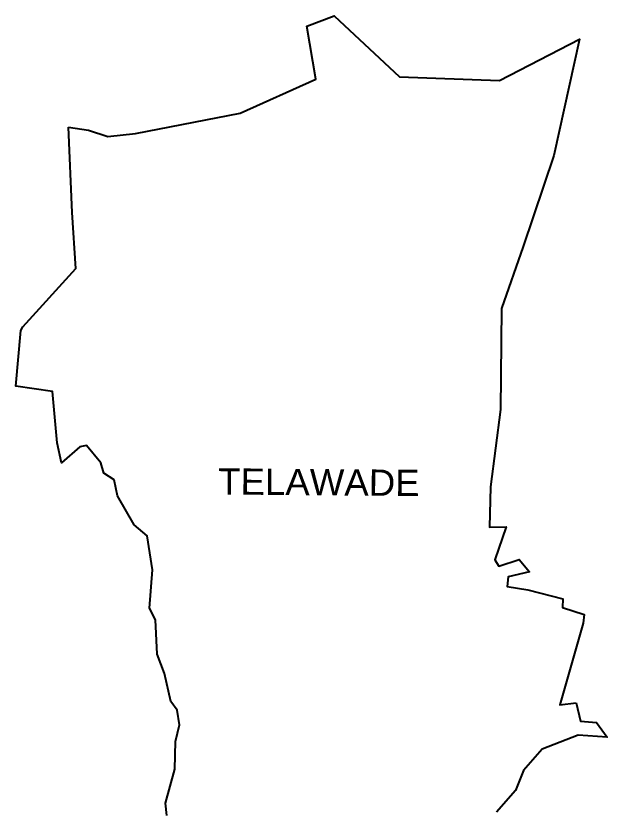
# Model space of a CAD drawing. Header units: metres. Extents: x 284665 to 287372, y 2025713 to 2031238.
# Drawn here: x 285310 to 287372, y 2028475 to 2031238 of the extents above; entities that cross this region are included whole.
import ezdxf

# ---------------------------------------------------------------- set-up
doc = ezdxf.new("R2010")
doc.units = ezdxf.units.M
doc.layers.add('VILLAGE BOUNDRY', color=10, linetype='Continuous')
doc.layers.add('VILLAGE NAME', color=250, linetype='Continuous')
doc.styles.get("Standard").update_dxf_attribs({"font": 'simplex.shx'})

msp = doc.modelspace()

# ---------------------------------------------------------------- linework, layer by layer
at = {"layer": 'VILLAGE BOUNDRY', "color": 3, "flags": 128}
msp.add_lwpolyline([(285494.2, 2030850.1), (285563.9, 2030840.5)], dxfattribs=at)
at = {"layer": 'VILLAGE BOUNDRY', "color": 3}
for points in [[(285563.9, 2030840.5, 0), (285631.4, 2030817.4, 0), (285727.3, 2030828.7, 0), (286092, 2030899.8, 0), (286355.8, 2031018.2, 0), (286324.7, 2031202, 0), (286419.5, 2031238.1, 0), (286648.1, 2031026.2, 0), (286996.1, 2031012.7, 0), (287274.6, 2031156.8, 0), (287185.4, 2030751.5, 0), (287078.5, 2030434.4, 0), (287003, 2030219.5, 0), (286999.9, 2029867.5, 0), (286965.2, 2029598, 0), (286961, 2029457.2, 0), (287019.7, 2029459.1, 0), (286980.5, 2029343.7, 0), (286994.1, 2029321, 0), (287064.9, 2029345, 0), (287101, 2029302.1, 0), (287026, 2029284.5, 0), (287022.7, 2029250.6, 0), (287095.4, 2029239.7, 0), (287217.5, 2029208.2, 0), (287216.1, 2029177.9, 0), (287291.6, 2029153.7, 0), (287287.7, 2029123, 0), (287206.3, 2028839, 0), (287263.1, 2028846.1, 0)], [(285836.9, 2028453.7, 0), (285832.5, 2028496.5, 0), (285864.2, 2028614.6, 0), (285866.6, 2028711.3, 0), (285881.1, 2028769.2, 0), (285872.9, 2028820.4, 0), (285851.2, 2028850.4, 0), (285829.1, 2028947.2, 0), (285803.1, 2029014.8, 0), (285796.8, 2029135.1, 0), (285775.8, 2029174.8, 0), (285786.2, 2029309.1, 0), (285767.7, 2029427.4, 0), (285723.3, 2029465.3, 0), (285664.5, 2029566.1, 0), (285652.9, 2029622, 0), (285617.1, 2029645.3, 0), (285607.1, 2029680.9, 0), (285556.2, 2029741.3, 0), (285533.1, 2029737.7, 0), (285470, 2029681.4, 0), (285454.2, 2029750.8, 0), (285438.3, 2029929.9, 0), (285310.4, 2029948.2, 0), (285327.4, 2030142.4, 0), (285335.2, 2030155.6, 0), (285519.6, 2030358, 0), (285506.7, 2030553.6, 0), (285494.2, 2030850.1, 0)], [(287263.1, 2028846.1, 0), (287279, 2028781.9, 0), (287334.6, 2028777.3, 0), (287371.6, 2028726.5, 0), (287270.4, 2028733, 0), (287145.4, 2028684.2, 0), (287080.4, 2028610.2, 0), (287052.2, 2028539.7, 0), (286986.4, 2028464.7, 0)]]:
    msp.add_polyline3d(points, dxfattribs=at)

# ---------------------------------------------------------------- texts
at = {"layer": 'VILLAGE NAME', "insert": (286015.9, 2029662.6), "char_height": 91.425, "attachment_point": 1, "rotation": 359.5442}
msp.add_mtext_dynamic_manual_height_columns('{\\fArial|b0|i0|c0|p34;TELAWADE}', width=782.682, gutter_width=457.1, heights=[0], dxfattribs=at)

doc.saveas('drawing.dxf')
